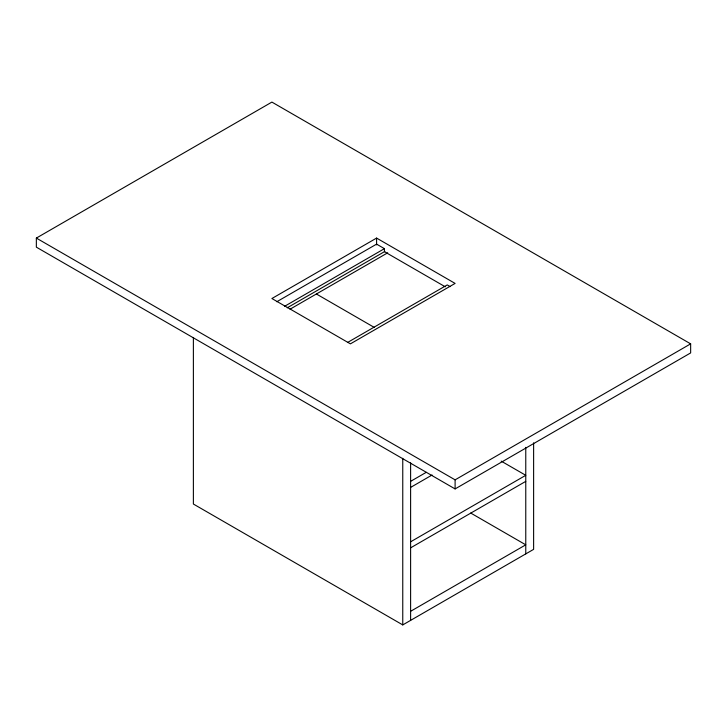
<?xml version="1.0" encoding="UTF-8"?>
<svg xmlns="http://www.w3.org/2000/svg" width="727" height="727" viewBox="0 0 727 727"><rect width="100%" height="100%" fill="white"/><g stroke="black" fill="none" stroke-linecap="round" stroke-linejoin="round"><path stroke-width="1.09" d="M36.35 238.083L271.898 102.089L690.65 343.853L690.65 352.922L455.102 488.917L36.35 247.153L36.35 238.083L455.102 479.847L690.65 343.853M376.586 238.083L271.898 298.524L350.414 343.853L455.102 283.412L376.586 238.083L376.586 244.881M276.787 301.741L376.586 244.127L384.438 248.661L384.438 251.678L445.287 286.811M284.639 306.276L384.438 248.661M287.201 307.821L384.792 251.478M290.037 309.202L387.718 252.805M347.451 342.544L447.25 284.929L450.195 286.629M410.61 481.356L426.222 472.341M410.61 487.408L432.083 475.013M410.61 541.806L525.766 475.313L501.194 461.127M410.61 547.849L525.766 481.365M410.61 611.307L525.766 544.823L470.723 513.044M193.382 337.437L193.382 504.029L402.758 624.911L533.618 549.358L533.618 442.825M316.39 293.99L374.387 327.477M525.766 447.359L525.766 553.892M455.102 479.847L455.102 488.917M410.61 462.854L410.61 620.376M402.758 458.319L402.758 624.911"/></g></svg>
